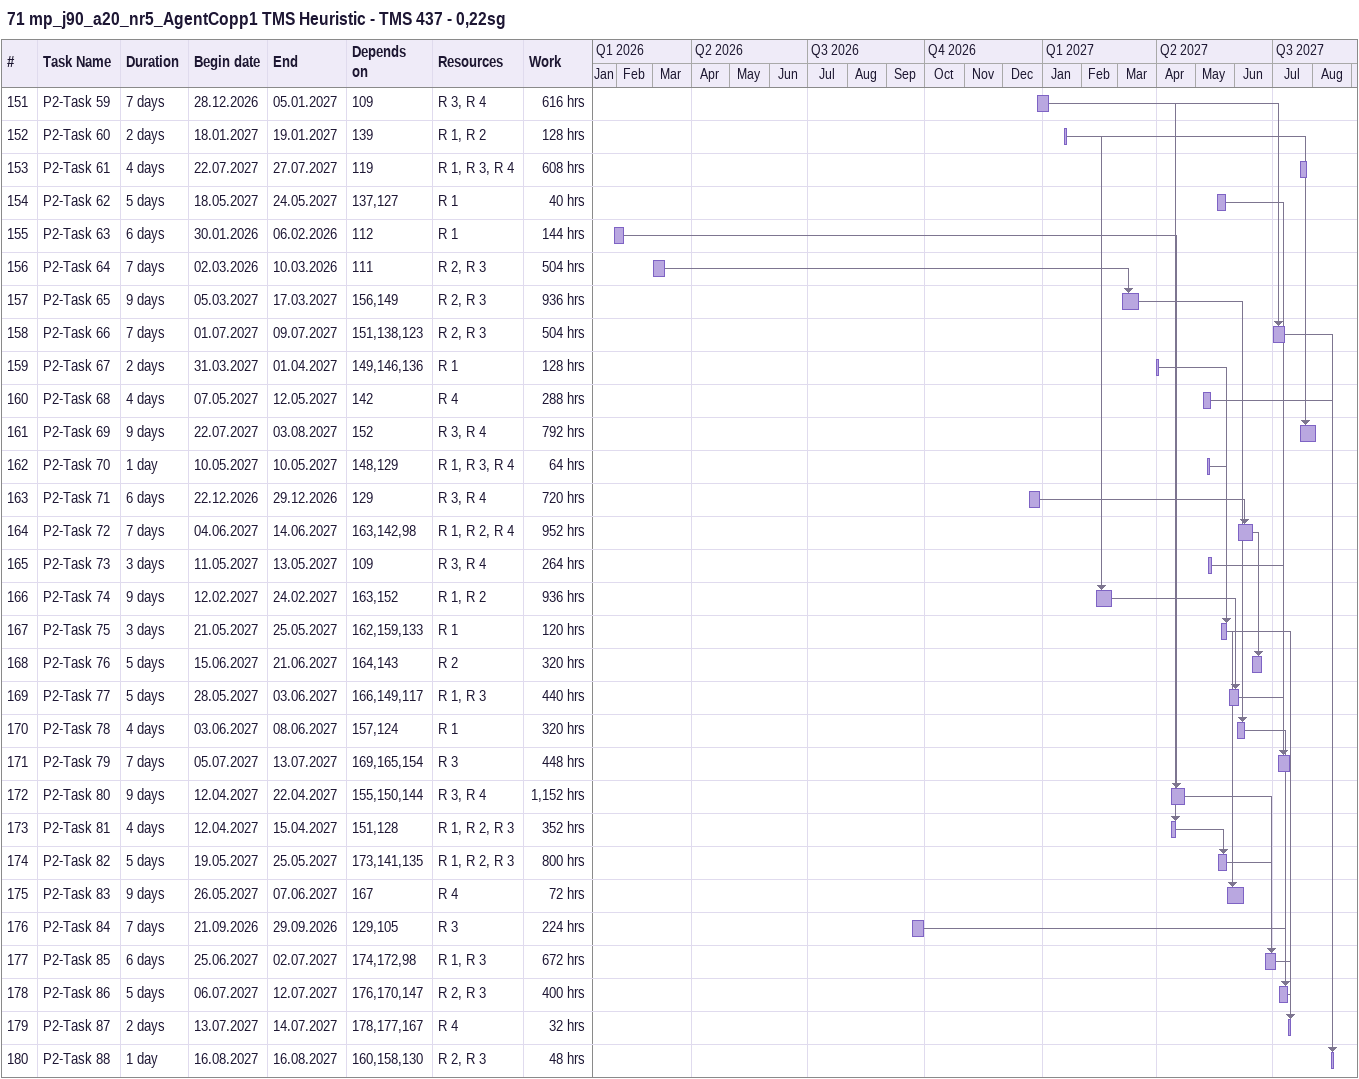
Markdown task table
71 mp_j90_a20_nr5_AgentCopp1 TMS Heuristic - TMS 437 - 0,22sg

| ID | Task | Duration | Start | Finish | Predecessors | Resources | Work (h) |
|---|---|---|---|---|---|---|---|
| 151 | P2-Task 59 | 7d | 2026-12-28 | 2027-01-05 | 109 | R 3, R 4 | 616 |
| 152 | P2-Task 60 | 2d | 2027-01-18 | 2027-01-19 | 139 | R 1, R 2 | 128 |
| 153 | P2-Task 61 | 4d | 2027-07-22 | 2027-07-27 | 119 | R 1, R 3, R 4 | 608 |
| 154 | P2-Task 62 | 5d | 2027-05-18 | 2027-05-24 | 137, 127 | R 1 | 40 |
| 155 | P2-Task 63 | 6d | 2026-01-30 | 2026-02-06 | 112 | R 1 | 144 |
| 156 | P2-Task 64 | 7d | 2026-03-02 | 2026-03-10 | 111 | R 2, R 3 | 504 |
| 157 | P2-Task 65 | 9d | 2027-03-05 | 2027-03-17 | 156, 149 | R 2, R 3 | 936 |
| 158 | P2-Task 66 | 7d | 2027-07-01 | 2027-07-09 | 151, 138, 123 | R 2, R 3 | 504 |
| 159 | P2-Task 67 | 2d | 2027-03-31 | 2027-04-01 | 149, 146, 136 | R 1 | 128 |
| 160 | P2-Task 68 | 4d | 2027-05-07 | 2027-05-12 | 142 | R 4 | 288 |
| 161 | P2-Task 69 | 9d | 2027-07-22 | 2027-08-03 | 152 | R 3, R 4 | 792 |
| 162 | P2-Task 70 | 1d | 2027-05-10 | 2027-05-10 | 148, 129 | R 1, R 3, R 4 | 64 |
| 163 | P2-Task 71 | 6d | 2026-12-22 | 2026-12-29 | 129 | R 3, R 4 | 720 |
| 164 | P2-Task 72 | 7d | 2027-06-04 | 2027-06-14 | 163, 142, 98 | R 1, R 2, R 4 | 952 |
| 165 | P2-Task 73 | 3d | 2027-05-11 | 2027-05-13 | 109 | R 3, R 4 | 264 |
| 166 | P2-Task 74 | 9d | 2027-02-12 | 2027-02-24 | 163, 152 | R 1, R 2 | 936 |
| 167 | P2-Task 75 | 3d | 2027-05-21 | 2027-05-25 | 162, 159, 133 | R 1 | 120 |
| 168 | P2-Task 76 | 5d | 2027-06-15 | 2027-06-21 | 164, 143 | R 2 | 320 |
| 169 | P2-Task 77 | 5d | 2027-05-28 | 2027-06-03 | 166, 149, 117 | R 1, R 3 | 440 |
| 170 | P2-Task 78 | 4d | 2027-06-03 | 2027-06-08 | 157, 124 | R 1 | 320 |
| 171 | P2-Task 79 | 7d | 2027-07-05 | 2027-07-13 | 169, 165, 154 | R 3 | 448 |
| 172 | P2-Task 80 | 9d | 2027-04-12 | 2027-04-22 | 155, 150, 144 | R 3, R 4 | 1152 |
| 173 | P2-Task 81 | 4d | 2027-04-12 | 2027-04-15 | 151, 128 | R 1, R 2, R 3 | 352 |
| 174 | P2-Task 82 | 5d | 2027-05-19 | 2027-05-25 | 173, 141, 135 | R 1, R 2, R 3 | 800 |
| 175 | P2-Task 83 | 9d | 2027-05-26 | 2027-06-07 | 167 | R 4 | 72 |
| 176 | P2-Task 84 | 7d | 2026-09-21 | 2026-09-29 | 129, 105 | R 3 | 224 |
| 177 | P2-Task 85 | 6d | 2027-06-25 | 2027-07-02 | 174, 172, 98 | R 1, R 3 | 672 |
| 178 | P2-Task 86 | 5d | 2027-07-06 | 2027-07-12 | 176, 170, 147 | R 2, R 3 | 400 |
| 179 | P2-Task 87 | 2d | 2027-07-13 | 2027-07-14 | 178, 177, 167 | R 4 | 32 |
| 180 | P2-Task 88 | 1d | 2027-08-16 | 2027-08-16 | 160, 158, 130 | R 2, R 3 | 48 |
